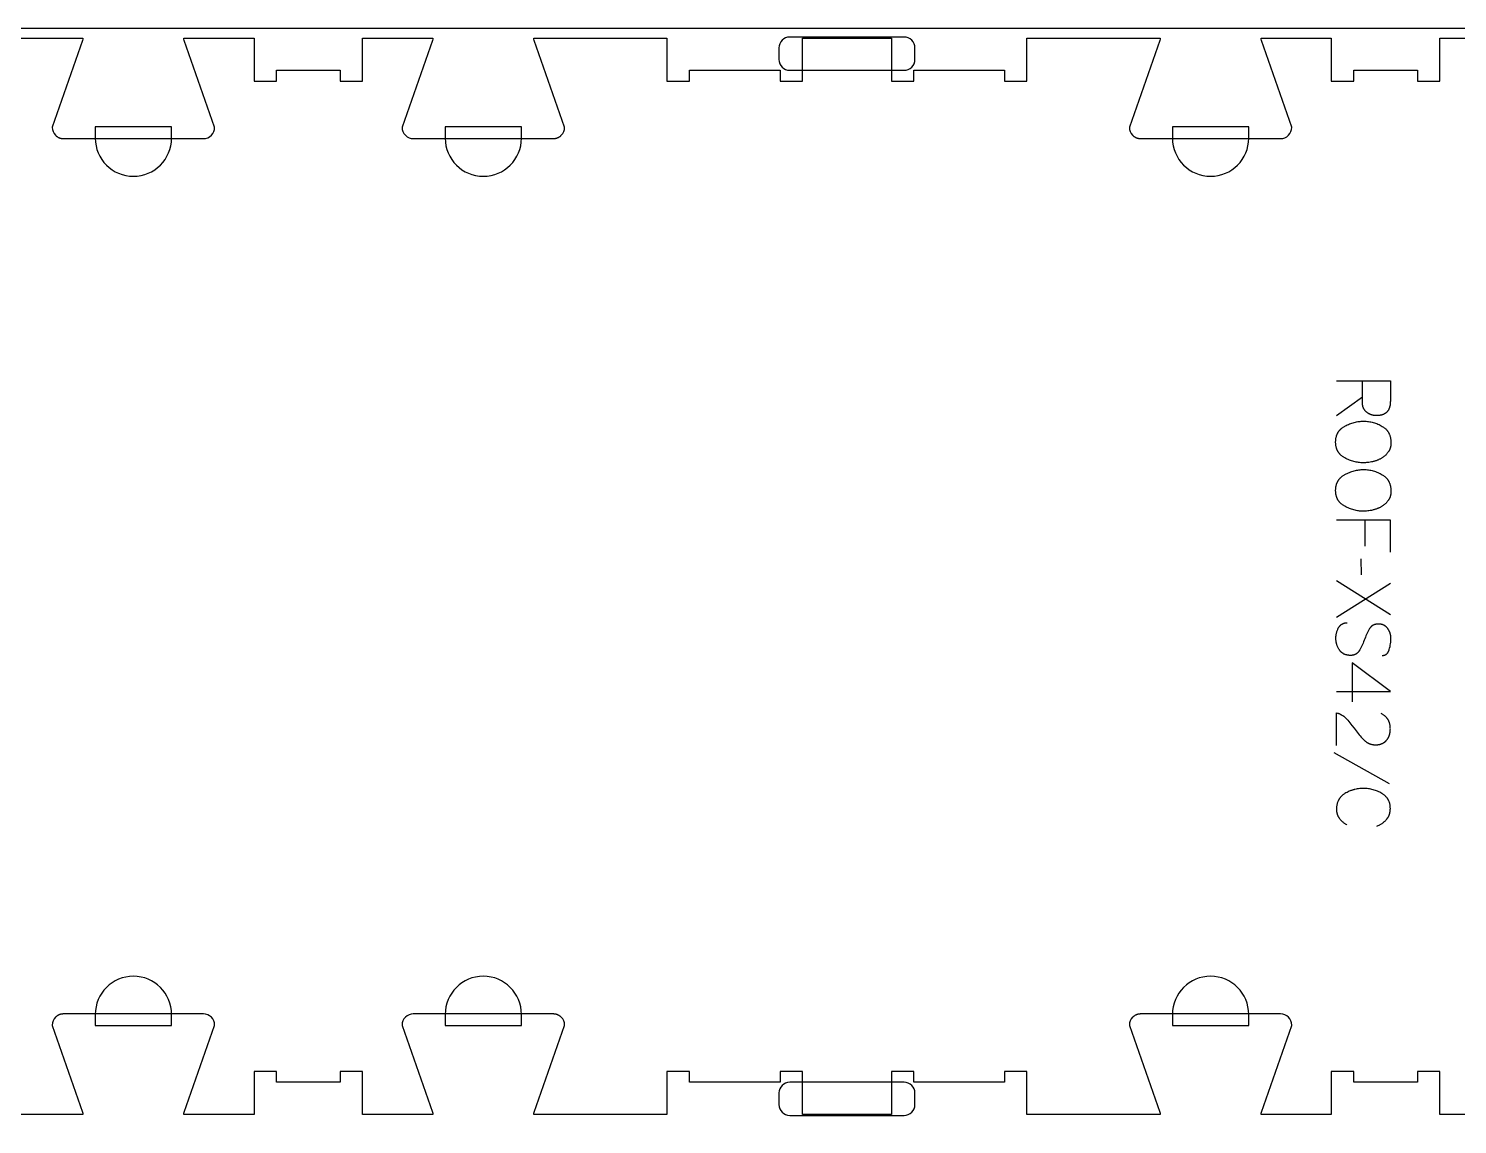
# Model space of a CAD drawing. Extents: x -17068 to -13885, y -84343 to -75479.
# Drawn here: x -16272 to -15477, y -76793 to -76183 of the extents above; entities that cross this region are included whole.
import ezdxf

# ---------------------------------------------------------------- set-up
doc = ezdxf.new("R2010")
doc.units = 0
for name, color, linetype in [('0_SHEET_SPRUCEPLY_2440X122', 1, 'CONTINUOUS'), ('1_ANYTOOL_1MMDEEP_LABELS_S', 2, 'CONTINUOUS'), ('4_ANYTOOL_CUTTHROUGH_OUTSI', 5, 'CONTINUOUS'), ('5_ANYTOOL_HALF_MILL_9MM_IN', 3, 'CONTINUOUS')]:
    doc.layers.add(name, color=color, linetype=linetype)

msp = doc.modelspace()

# ---------------------------------------------------------------- linework, layer by layer
at = {"layer": '0_SHEET_SPRUCEPLY_2440X122'}
msp.add_lwpolyline([(-16696.52, -76182.96), (-16696.52, -77402.96), (-14256.52, -77402.96), (-14256.52, -76182.96)], close=True, dxfattribs=at)
at = {"layer": '1_ANYTOOL_1MMDEEP_LABELS_S'}
for points in [[(-15543.88, -76379.18), (-15513.88, -76379.18), (-15513.88, -76390.53), (-15513.89, -76391.02), (-15513.91, -76391.5), (-15513.93, -76391.73), (-15513.95, -76391.96), (-15513.98, -76392.18), (-15514, -76392.4), (-15514.04, -76392.62), (-15514.07, -76392.83), (-15514.11, -76393.04), (-15514.16, -76393.24), (-15514.21, -76393.44), (-15514.26, -76393.64), (-15514.31, -76393.83), (-15514.37, -76394.02), (-15514.44, -76394.21), (-15514.5, -76394.39), (-15514.57, -76394.56), (-15514.65, -76394.74), (-15514.73, -76394.91), (-15514.81, -76395.07), (-15514.9, -76395.23), (-15514.99, -76395.39), (-15515.08, -76395.54), (-15515.18, -76395.69), (-15515.28, -76395.84), (-15515.38, -76395.98), (-15515.49, -76396.12), (-15515.61, -76396.25), (-15515.72, -76396.38), (-15515.84, -76396.51), (-15515.97, -76396.63), (-15516.1, -76396.75), (-15516.23, -76396.87), (-15516.36, -76396.98), (-15516.5, -76397.09), (-15516.65, -76397.19), (-15516.79, -76397.29), (-15516.95, -76397.38), (-15517.1, -76397.47), (-15517.26, -76397.56), (-15517.42, -76397.65), (-15517.59, -76397.73), (-15517.76, -76397.8), (-15517.93, -76397.87), (-15518.11, -76397.94), (-15518.29, -76398.01), (-15518.48, -76398.07), (-15518.67, -76398.12), (-15518.86, -76398.18), (-15519.06, -76398.22), (-15519.26, -76398.27), (-15519.47, -76398.31), (-15519.67, -76398.35), (-15519.89, -76398.38), (-15520.1, -76398.41), (-15520.32, -76398.43), (-15520.55, -76398.46), (-15520.78, -76398.47), (-15521.24, -76398.5), (-15521.73, -76398.5), (-15521.9, -76398.5), (-15522.08, -76398.5), (-15522.25, -76398.49), (-15522.42, -76398.48), (-15522.6, -76398.46), (-15522.77, -76398.44), (-15522.94, -76398.42), (-15523.11, -76398.39), (-15523.28, -76398.36), (-15523.45, -76398.33), (-15523.61, -76398.29), (-15523.78, -76398.25), (-15523.95, -76398.21), (-15524.11, -76398.16), (-15524.27, -76398.11), (-15524.44, -76398.06), (-15524.6, -76398), (-15524.76, -76397.94), (-15524.92, -76397.88), (-15525.08, -76397.81), (-15525.23, -76397.74), (-15525.39, -76397.66), (-15525.55, -76397.59), (-15525.7, -76397.5), (-15525.86, -76397.42), (-15526.01, -76397.33), (-15526.16, -76397.24), (-15526.31, -76397.14), (-15526.46, -76397.04), (-15526.61, -76396.94), (-15526.76, -76396.84), (-15526.91, -76396.73), (-15527.06, -76396.61), (-15527.2, -76396.5), (-15527.33, -76396.38), (-15527.46, -76396.26), (-15527.59, -76396.14), (-15527.71, -76396.02), (-15527.83, -76395.89), (-15527.95, -76395.76), (-15528.06, -76395.63), (-15528.16, -76395.49), (-15528.26, -76395.36), (-15528.36, -76395.22), (-15528.45, -76395.08), (-15528.54, -76394.94), (-15528.62, -76394.79), (-15528.7, -76394.64), (-15528.77, -76394.49), (-15528.84, -76394.34), (-15528.91, -76394.18), (-15528.97, -76394.03), (-15529.03, -76393.87), (-15529.08, -76393.7), (-15529.13, -76393.54), (-15529.17, -76393.37), (-15529.21, -76393.2), (-15529.24, -76393.03), (-15529.27, -76392.85), (-15529.3, -76392.68), (-15529.32, -76392.5), (-15529.33, -76392.32), (-15529.35, -76392.13), (-15529.42, -76390.21), (-15529.44, -76388.18), (-15529.44, -76379.22)], [(-15529.44, -76388.18), (-15543.93, -76398.63)], [(-15513.88, -76474.45), (-15513.88, -76456.79), (-15543.88, -76456.79)], [(-15527.85, -76471.28), (-15527.85, -76456.79)], [(-15530, -76487.09), (-15530.08, -76478.3)], [(-15513.88, -76509.42), (-15543.88, -76490.52)], [(-15543.88, -76510.66), (-15513.88, -76491.72)], [(-15518.47, -76532.05), (-15518.28, -76532.04), (-15518.19, -76532.04), (-15518.1, -76532.03), (-15518.01, -76532.03), (-15517.92, -76532.02), (-15517.83, -76532.01), (-15517.74, -76532), (-15517.65, -76531.98), (-15517.57, -76531.97), (-15517.48, -76531.95), (-15517.4, -76531.93), (-15517.32, -76531.91), (-15517.24, -76531.89), (-15517.16, -76531.87), (-15517.08, -76531.84), (-15517, -76531.82), (-15516.92, -76531.79), (-15516.85, -76531.76), (-15516.77, -76531.73), (-15516.7, -76531.69), (-15516.62, -76531.66), (-15516.55, -76531.62), (-15516.48, -76531.59), (-15516.41, -76531.55), (-15516.34, -76531.51), (-15516.27, -76531.46), (-15516.21, -76531.42), (-15516.14, -76531.37), (-15516.08, -76531.33), (-15516.01, -76531.28), (-15515.95, -76531.23), (-15515.89, -76531.18), (-15515.83, -76531.12), (-15515.77, -76531.07), (-15515.71, -76531.01), (-15515.65, -76530.95), (-15515.59, -76530.89), (-15515.54, -76530.83), (-15515.48, -76530.77), (-15515.43, -76530.7), (-15515.38, -76530.64), (-15515.33, -76530.57), (-15515.28, -76530.5), (-15515.23, -76530.43), (-15515.18, -76530.35), (-15515.13, -76530.28), (-15515.09, -76530.2), (-15515.04, -76530.13), (-15515, -76530.05), (-15514.95, -76529.97), (-15514.91, -76529.88), (-15514.83, -76529.71), (-15514.75, -76529.54), (-15514.68, -76529.35), (-15514.61, -76529.17), (-15514.54, -76528.97), (-15514.48, -76528.77), (-15514.26, -76527.96), (-15514.07, -76527.16), (-15513.91, -76526.37), (-15513.78, -76525.6), (-15513.72, -76525.22), (-15513.67, -76524.85), (-15513.63, -76524.47), (-15513.6, -76524.1), (-15513.57, -76523.74), (-15513.55, -76523.38), (-15513.54, -76523.02), (-15513.54, -76522.66), (-15513.54, -76522.47), (-15513.55, -76522.27), (-15513.56, -76522.08), (-15513.57, -76521.89), (-15513.58, -76521.7), (-15513.6, -76521.51), (-15513.63, -76521.32), (-15513.65, -76521.14), (-15513.68, -76520.95), (-15513.72, -76520.77), (-15513.75, -76520.59), (-15513.8, -76520.41), (-15513.84, -76520.23), (-15513.89, -76520.05), (-15513.94, -76519.87), (-15513.99, -76519.69), (-15514.05, -76519.52), (-15514.12, -76519.35), (-15514.18, -76519.17), (-15514.25, -76519), (-15514.32, -76518.83), (-15514.4, -76518.66), (-15514.48, -76518.5), (-15514.56, -76518.33), (-15514.65, -76518.17), (-15514.74, -76518), (-15514.84, -76517.84), (-15514.93, -76517.68), (-15515.04, -76517.52), (-15515.14, -76517.36), (-15515.25, -76517.2), (-15515.36, -76517.05), (-15515.48, -76516.89), (-15515.59, -76516.75), (-15515.72, -76516.6), (-15515.84, -76516.46), (-15515.97, -76516.33), (-15516.1, -76516.2), (-15516.23, -76516.08), (-15516.37, -76515.96), (-15516.51, -76515.85), (-15516.65, -76515.74), (-15516.8, -76515.63), (-15516.95, -76515.53), (-15517.1, -76515.44), (-15517.25, -76515.35), (-15517.41, -76515.26), (-15517.57, -76515.18), (-15517.74, -76515.11), (-15517.9, -76515.04), (-15518.08, -76514.97), (-15518.25, -76514.91), (-15518.43, -76514.86), (-15518.6, -76514.8), (-15518.79, -76514.76), (-15518.97, -76514.72), (-15519.16, -76514.68), (-15519.35, -76514.65), (-15519.55, -76514.62), (-15519.75, -76514.6), (-15519.95, -76514.58), (-15520.15, -76514.57), (-15520.36, -76514.56), (-15520.57, -76514.56), (-15520.78, -76514.56), (-15520.99, -76514.57), (-15521.2, -76514.59), (-15521.41, -76514.61), (-15521.61, -76514.63), (-15521.8, -76514.66), (-15522, -76514.7), (-15522.19, -76514.74), (-15522.37, -76514.79), (-15522.55, -76514.84), (-15522.73, -76514.9), (-15522.91, -76514.96), (-15522.99, -76514.99), (-15523.08, -76515.03), (-15523.16, -76515.06), (-15523.24, -76515.1), (-15523.33, -76515.14), (-15523.41, -76515.18), (-15523.49, -76515.23), (-15523.57, -76515.27), (-15523.65, -76515.31), (-15523.72, -76515.36), (-15523.8, -76515.41), (-15523.88, -76515.46), (-15523.95, -76515.51), (-15524.03, -76515.56), (-15524.1, -76515.61), (-15524.17, -76515.67), (-15524.24, -76515.72), (-15524.31, -76515.78), (-15524.38, -76515.84), (-15524.45, -76515.9), (-15524.52, -76515.96), (-15524.58, -76516.02), (-15524.65, -76516.09), (-15524.71, -76516.15), (-15524.84, -76516.29), (-15524.96, -76516.43), (-15525.08, -76516.58), (-15525.2, -76516.73), (-15525.31, -76516.88), (-15525.42, -76517.05), (-15525.52, -76517.22), (-15525.63, -76517.39), (-15526.02, -76518.11), (-15526.4, -76518.84), (-15526.76, -76519.58), (-15527.12, -76520.35), (-15527.47, -76521.13), (-15527.8, -76521.92), (-15528.12, -76522.73), (-15528.43, -76523.56), (-15528.75, -76524.39), (-15529.07, -76525.19), (-15529.42, -76525.98), (-15529.78, -76526.74), (-15530.15, -76527.49), (-15530.54, -76528.21), (-15530.95, -76528.92), (-15531.37, -76529.6), (-15531.48, -76529.77), (-15531.59, -76529.93), (-15531.71, -76530.08), (-15531.77, -76530.16), (-15531.83, -76530.23), (-15531.89, -76530.3), (-15531.95, -76530.37), (-15532.02, -76530.44), (-15532.08, -76530.51), (-15532.15, -76530.58), (-15532.21, -76530.64), (-15532.28, -76530.71), (-15532.35, -76530.77), (-15532.42, -76530.83), (-15532.49, -76530.89), (-15532.56, -76530.94), (-15532.64, -76531), (-15532.71, -76531.05), (-15532.78, -76531.11), (-15532.86, -76531.16), (-15532.94, -76531.21), (-15533.01, -76531.26), (-15533.09, -76531.3), (-15533.17, -76531.35), (-15533.25, -76531.39), (-15533.34, -76531.44), (-15533.42, -76531.48), (-15533.5, -76531.52), (-15533.59, -76531.55), (-15533.67, -76531.59), (-15533.76, -76531.63), (-15533.85, -76531.66), (-15533.93, -76531.69), (-15534.02, -76531.72), (-15534.11, -76531.75), (-15534.21, -76531.78), (-15534.3, -76531.81), (-15534.49, -76531.86), (-15534.68, -76531.9), (-15534.87, -76531.94), (-15535.07, -76531.97), (-15535.28, -76531.99), (-15535.48, -76532.01), (-15535.69, -76532.02), (-15535.91, -76532.03), (-15536.13, -76532.03), (-15536.35, -76532.03), (-15536.58, -76532.02), (-15536.81, -76532), (-15537.04, -76531.98), (-15537.27, -76531.96), (-15537.49, -76531.93), (-15537.71, -76531.89), (-15537.93, -76531.85), (-15538.14, -76531.8), (-15538.35, -76531.75), (-15538.56, -76531.69), (-15538.76, -76531.63), (-15538.96, -76531.57), (-15539.15, -76531.49), (-15539.34, -76531.42), (-15539.53, -76531.34), (-15539.71, -76531.25), (-15539.89, -76531.16), (-15540.06, -76531.06), (-15540.23, -76530.96), (-15540.4, -76530.85), (-15540.57, -76530.74), (-15540.73, -76530.62), (-15540.88, -76530.5), (-15541.04, -76530.38), (-15541.19, -76530.24), (-15541.33, -76530.11), (-15541.47, -76529.97), (-15541.61, -76529.82), (-15541.75, -76529.67), (-15541.88, -76529.51), (-15542, -76529.35), (-15542.13, -76529.18), (-15542.25, -76529.01), (-15542.36, -76528.83), (-15542.58, -76528.47), (-15542.79, -76528.11), (-15542.98, -76527.74), (-15543.16, -76527.37), (-15543.33, -76526.99), (-15543.48, -76526.62), (-15543.55, -76526.43), (-15543.61, -76526.23), (-15543.68, -76526.04), (-15543.74, -76525.85), (-15543.79, -76525.65), (-15543.85, -76525.46), (-15543.9, -76525.26), (-15543.94, -76525.07), (-15543.99, -76524.87), (-15544.02, -76524.67), (-15544.06, -76524.47), (-15544.09, -76524.27), (-15544.12, -76524.07), (-15544.15, -76523.87), (-15544.19, -76523.46), (-15544.21, -76523.05), (-15544.23, -76522.64), (-15544.22, -76522.23), (-15544.21, -76521.82), (-15544.18, -76521.41), (-15544.14, -76521.02), (-15544.09, -76520.62), (-15544.03, -76520.23), (-15543.95, -76519.84), (-15543.86, -76519.46), (-15543.76, -76519.09), (-15543.64, -76518.71), (-15543.51, -76518.35), (-15543.37, -76517.98), (-15543.22, -76517.62), (-15543.05, -76517.27), (-15542.87, -76516.92), (-15542.68, -76516.58), (-15542.58, -76516.41), (-15542.48, -76516.24), (-15542.37, -76516.09), (-15542.26, -76515.93), (-15542.15, -76515.79), (-15542.03, -76515.64), (-15541.92, -76515.51), (-15541.8, -76515.38), (-15541.67, -76515.25), (-15541.54, -76515.13), (-15541.41, -76515.01), (-15541.28, -76514.9), (-15541.21, -76514.85), (-15541.15, -76514.8), (-15541.08, -76514.75), (-15541.01, -76514.7), (-15540.94, -76514.65), (-15540.87, -76514.61), (-15540.79, -76514.56), (-15540.72, -76514.52), (-15540.65, -76514.48), (-15540.57, -76514.44), (-15540.5, -76514.4), (-15540.42, -76514.36), (-15540.35, -76514.32), (-15540.27, -76514.29), (-15540.19, -76514.25), (-15540.11, -76514.22), (-15540.04, -76514.19), (-15539.96, -76514.16), (-15539.87, -76514.13), (-15539.79, -76514.1), (-15539.63, -76514.05), (-15539.46, -76514), (-15539.29, -76513.96), (-15539.12, -76513.93), (-15538.94, -76513.9), (-15538.76, -76513.88), (-15538.58, -76513.86), (-15538.39, -76513.84), (-15538.2, -76513.84), (-15538.01, -76513.83)], [(-15543.88, -76552.06), (-15513.84, -76552.1), (-15535.23, -76536.08)], [(-15535.23, -76536.08), (-15535.23, -76557.85)], [(-15543.84, -76582.28), (-15543.8, -76563.98), (-15543.34, -76564.12), (-15543.12, -76564.2), (-15542.89, -76564.28), (-15542.67, -76564.37), (-15542.46, -76564.46), (-15542.24, -76564.55), (-15542.03, -76564.65), (-15541.82, -76564.75), (-15541.61, -76564.85), (-15541.41, -76564.96), (-15541.2, -76565.07), (-15541, -76565.18), (-15540.81, -76565.3), (-15540.61, -76565.42), (-15540.42, -76565.55), (-15540.23, -76565.67), (-15540.04, -76565.81), (-15539.85, -76565.94), (-15539.67, -76566.08), (-15539.49, -76566.22), (-15539.31, -76566.37), (-15539.13, -76566.52), (-15538.96, -76566.67), (-15538.78, -76566.83), (-15538.61, -76566.99), (-15538.45, -76567.15), (-15538.28, -76567.32), (-15538.12, -76567.49), (-15537.96, -76567.67), (-15537.65, -76568.03), (-15536.43, -76569.5), (-15535.24, -76570.99), (-15534.08, -76572.5), (-15532.95, -76574.03), (-15532.39, -76574.78), (-15531.82, -76575.51), (-15531.25, -76576.22), (-15530.66, -76576.91), (-15530.07, -76577.58), (-15529.47, -76578.22), (-15528.86, -76578.85), (-15528.24, -76579.45), (-15528.08, -76579.59), (-15527.92, -76579.73), (-15527.76, -76579.87), (-15527.6, -76580), (-15527.43, -76580.13), (-15527.27, -76580.25), (-15527.1, -76580.37), (-15526.92, -76580.48), (-15526.75, -76580.59), (-15526.57, -76580.69), (-15526.39, -76580.79), (-15526.21, -76580.88), (-15526.03, -76580.97), (-15525.84, -76581.06), (-15525.65, -76581.14), (-15525.46, -76581.22), (-15525.27, -76581.29), (-15525.08, -76581.35), (-15524.88, -76581.42), (-15524.68, -76581.47), (-15524.48, -76581.53), (-15524.27, -76581.57), (-15524.07, -76581.62), (-15523.86, -76581.66), (-15523.65, -76581.69), (-15523.44, -76581.72), (-15523.22, -76581.75), (-15523, -76581.77), (-15522.78, -76581.78), (-15522.56, -76581.8), (-15522.34, -76581.8), (-15522.11, -76581.8), (-15521.86, -76581.8), (-15521.61, -76581.79), (-15521.37, -76581.78), (-15521.13, -76581.76), (-15520.9, -76581.74), (-15520.67, -76581.72), (-15520.44, -76581.68), (-15520.22, -76581.65), (-15520, -76581.6), (-15519.78, -76581.56), (-15519.57, -76581.51), (-15519.36, -76581.45), (-15519.16, -76581.39), (-15518.96, -76581.32), (-15518.76, -76581.25), (-15518.56, -76581.17), (-15518.37, -76581.09), (-15518.19, -76581), (-15518.01, -76580.91), (-15517.83, -76580.82), (-15517.65, -76580.72), (-15517.48, -76580.61), (-15517.32, -76580.5), (-15517.15, -76580.38), (-15516.99, -76580.26), (-15516.84, -76580.14), (-15516.69, -76580), (-15516.54, -76579.87), (-15516.39, -76579.73), (-15516.25, -76579.58), (-15516.12, -76579.43), (-15515.98, -76579.28), (-15515.85, -76579.12), (-15515.73, -76578.95), (-15515.61, -76578.79), (-15515.49, -76578.62), (-15515.38, -76578.45), (-15515.27, -76578.28), (-15515.16, -76578.11), (-15515.06, -76577.93), (-15514.97, -76577.75), (-15514.87, -76577.57), (-15514.79, -76577.38), (-15514.7, -76577.19), (-15514.62, -76577), (-15514.55, -76576.81), (-15514.48, -76576.61), (-15514.41, -76576.42), (-15514.34, -76576.21), (-15514.28, -76576.01), (-15514.23, -76575.8), (-15514.18, -76575.6), (-15514.13, -76575.38), (-15514.09, -76575.17), (-15514.05, -76574.95), (-15514.01, -76574.74), (-15513.98, -76574.51), (-15513.96, -76574.29), (-15513.93, -76574.06), (-15513.92, -76573.83), (-15513.9, -76573.6), (-15513.89, -76573.37), (-15513.88, -76572.89), (-15513.89, -76572.52), (-15513.9, -76572.16), (-15513.93, -76571.81), (-15513.96, -76571.46), (-15514.01, -76571.12), (-15514.06, -76570.79), (-15514.13, -76570.46), (-15514.2, -76570.14), (-15514.29, -76569.83), (-15514.33, -76569.67), (-15514.38, -76569.52), (-15514.43, -76569.37), (-15514.48, -76569.22), (-15514.54, -76569.07), (-15514.6, -76568.92), (-15514.66, -76568.78), (-15514.72, -76568.64), (-15514.79, -76568.49), (-15514.86, -76568.35), (-15514.93, -76568.22), (-15515, -76568.08), (-15515.08, -76567.94), (-15515.16, -76567.81), (-15515.24, -76567.68), (-15515.32, -76567.55), (-15515.41, -76567.42), (-15515.5, -76567.29), (-15515.59, -76567.17), (-15515.68, -76567.05), (-15515.78, -76566.92), (-15515.87, -76566.8), (-15515.98, -76566.68), (-15516.08, -76566.57), (-15516.18, -76566.45), (-15516.29, -76566.34), (-15516.4, -76566.23), (-15516.52, -76566.12), (-15516.63, -76566.01), (-15516.75, -76565.9), (-15516.87, -76565.79), (-15517, -76565.69), (-15517.25, -76565.49), (-15517.51, -76565.29), (-15517.79, -76565.1), (-15518.07, -76564.92), (-15518.36, -76564.74), (-15518.67, -76564.57), (-15518.98, -76564.4)], [(-15514.35, -76603.49), (-15545.13, -76586.3)], [(-15521.38, -76627.1), (-15520.98, -76626.94), (-15520.59, -76626.77), (-15520.2, -76626.59), (-15519.82, -76626.4), (-15519.46, -76626.2), (-15519.1, -76625.99), (-15518.75, -76625.77), (-15518.41, -76625.55), (-15518.08, -76625.31), (-15517.75, -76625.06), (-15517.44, -76624.8), (-15517.14, -76624.53), (-15516.84, -76624.25), (-15516.55, -76623.96), (-15516.27, -76623.66), (-15516, -76623.35), (-15515.87, -76623.2), (-15515.75, -76623.04), (-15515.62, -76622.87), (-15515.51, -76622.71), (-15515.39, -76622.54), (-15515.28, -76622.38), (-15515.18, -76622.21), (-15515.08, -76622.03), (-15514.98, -76621.86), (-15514.89, -76621.68), (-15514.8, -76621.5), (-15514.71, -76621.32), (-15514.63, -76621.14), (-15514.55, -76620.95), (-15514.48, -76620.76), (-15514.41, -76620.57), (-15514.35, -76620.38), (-15514.29, -76620.19), (-15514.23, -76619.99), (-15514.18, -76619.79), (-15514.13, -76619.59), (-15514.09, -76619.39), (-15514.05, -76619.19), (-15514.01, -76618.98), (-15513.98, -76618.77), (-15513.96, -76618.56), (-15513.93, -76618.35), (-15513.92, -76618.13), (-15513.9, -76617.91), (-15513.89, -76617.69), (-15513.88, -76617.47), (-15513.88, -76617.25), (-15513.89, -76616.9), (-15513.9, -76616.57), (-15513.92, -76616.23), (-15513.96, -76615.91), (-15514, -76615.59), (-15514.05, -76615.27), (-15514.11, -76614.96), (-15514.18, -76614.65), (-15514.25, -76614.35), (-15514.34, -76614.06), (-15514.44, -76613.77), (-15514.54, -76613.48), (-15514.66, -76613.2), (-15514.72, -76613.07), (-15514.78, -76612.93), (-15514.85, -76612.8), (-15514.91, -76612.66), (-15514.98, -76612.53), (-15515.06, -76612.4), (-15515.13, -76612.27), (-15515.21, -76612.14), (-15515.29, -76612.01), (-15515.37, -76611.89), (-15515.45, -76611.76), (-15515.54, -76611.64), (-15515.62, -76611.52), (-15515.72, -76611.4), (-15515.9, -76611.16), (-15516.1, -76610.93), (-15516.31, -76610.71), (-15516.52, -76610.49), (-15516.75, -76610.27), (-15516.98, -76610.06), (-15517.22, -76609.86), (-15517.48, -76609.66), (-15517.74, -76609.46), (-15518.01, -76609.27), (-15518.29, -76609.09), (-15518.58, -76608.91), (-15519.17, -76608.57), (-15519.76, -76608.25), (-15520.37, -76607.96), (-15520.98, -76607.68), (-15521.6, -76607.43), (-15522.22, -76607.2), (-15522.86, -76606.99), (-15523.5, -76606.81), (-15524.15, -76606.64), (-15524.8, -76606.5), (-15525.46, -76606.38), (-15526.13, -76606.28), (-15526.81, -76606.2), (-15527.49, -76606.15), (-15528.18, -76606.12), (-15528.88, -76606.1), (-15529.58, -76606.12), (-15530.27, -76606.15), (-15530.96, -76606.2), (-15531.63, -76606.28), (-15532.3, -76606.38), (-15532.96, -76606.51), (-15533.62, -76606.65), (-15533.94, -76606.73), (-15534.27, -76606.82), (-15534.59, -76606.91), (-15534.91, -76607.01), (-15535.22, -76607.11), (-15535.54, -76607.22), (-15535.85, -76607.33), (-15536.17, -76607.45), (-15536.79, -76607.71), (-15537.4, -76607.99), (-15538, -76608.29), (-15538.6, -76608.61), (-15539.19, -76608.95), (-15539.48, -76609.14), (-15539.76, -76609.32), (-15540.03, -76609.51), (-15540.29, -76609.71), (-15540.54, -76609.92), (-15540.78, -76610.13), (-15541.02, -76610.34), (-15541.24, -76610.56), (-15541.46, -76610.79), (-15541.66, -76611.02), (-15541.86, -76611.26), (-15541.96, -76611.38), (-15542.05, -76611.5), (-15542.14, -76611.63), (-15542.23, -76611.75), (-15542.31, -76611.88), (-15542.4, -76612.01), (-15542.48, -76612.14), (-15542.56, -76612.27), (-15542.63, -76612.4), (-15542.71, -76612.54), (-15542.78, -76612.67), (-15542.85, -76612.81), (-15542.98, -76613.09), (-15543.11, -76613.37), (-15543.22, -76613.66), (-15543.33, -76613.96), (-15543.42, -76614.26), (-15543.51, -76614.57), (-15543.59, -76614.88), (-15543.66, -76615.2), (-15543.72, -76615.52), (-15543.77, -76615.85), (-15543.81, -76616.19), (-15543.84, -76616.53), (-15543.86, -76616.88), (-15543.88, -76617.23), (-15543.88, -76617.59), (-15543.88, -76617.97), (-15543.86, -76618.35), (-15543.84, -76618.53), (-15543.83, -76618.71), (-15543.8, -76618.89), (-15543.78, -76619.07), (-15543.75, -76619.25), (-15543.72, -76619.43), (-15543.69, -76619.6), (-15543.65, -76619.77), (-15543.61, -76619.94), (-15543.57, -76620.11), (-15543.52, -76620.28), (-15543.48, -76620.44), (-15543.42, -76620.6), (-15543.37, -76620.76), (-15543.31, -76620.92), (-15543.25, -76621.08), (-15543.18, -76621.23), (-15543.11, -76621.39), (-15543.04, -76621.54), (-15542.97, -76621.69), (-15542.89, -76621.84), (-15542.81, -76621.98), (-15542.72, -76622.13), (-15542.64, -76622.27), (-15542.54, -76622.41), (-15542.45, -76622.55), (-15542.35, -76622.68), (-15542.25, -76622.82), (-15542.05, -76623.08), (-15541.83, -76623.34), (-15541.61, -76623.6), (-15541.38, -76623.85), (-15541.14, -76624.09), (-15540.9, -76624.33), (-15540.65, -76624.56), (-15540.39, -76624.79), (-15540.12, -76625.01), (-15539.85, -76625.23), (-15539.57, -76625.44), (-15539.28, -76625.65), (-15538.98, -76625.85), (-15538.68, -76626.04), (-15538.37, -76626.23), (-15538.05, -76626.42)]]:
    msp.add_lwpolyline(points, dxfattribs=at)
for points in [[(-15513.54, -76413.63), (-15513.55, -76414), (-15513.56, -76414.37), (-15513.59, -76414.73), (-15513.63, -76415.08), (-15513.66, -76415.25), (-15513.68, -76415.42), (-15513.71, -76415.59), (-15513.75, -76415.76), (-15513.78, -76415.92), (-15513.82, -76416.09), (-15513.86, -76416.25), (-15513.91, -76416.41), (-15513.96, -76416.57), (-15514.01, -76416.72), (-15514.06, -76416.88), (-15514.12, -76417.03), (-15514.18, -76417.18), (-15514.24, -76417.33), (-15514.3, -76417.48), (-15514.37, -76417.63), (-15514.44, -76417.77), (-15514.52, -76417.91), (-15514.59, -76418.05), (-15514.67, -76418.19), (-15514.75, -76418.33), (-15514.84, -76418.47), (-15514.93, -76418.6), (-15515.02, -76418.73), (-15515.21, -76418.99), (-15515.4, -76419.25), (-15515.6, -76419.49), (-15515.81, -76419.74), (-15516.02, -76419.97), (-15516.24, -76420.2), (-15516.46, -76420.43), (-15516.69, -76420.65), (-15516.93, -76420.86), (-15517.18, -76421.06), (-15517.43, -76421.27), (-15517.68, -76421.46), (-15517.94, -76421.65), (-15518.21, -76421.83), (-15518.49, -76422.01), (-15518.77, -76422.18), (-15519.05, -76422.35), (-15519.34, -76422.51), (-15519.64, -76422.66), (-15519.93, -76422.81), (-15520.23, -76422.96), (-15520.54, -76423.09), (-15520.85, -76423.22), (-15521.16, -76423.35), (-15521.47, -76423.47), (-15521.79, -76423.59), (-15522.11, -76423.69), (-15522.44, -76423.8), (-15522.77, -76423.9), (-15523.1, -76423.99), (-15523.44, -76424.07), (-15523.78, -76424.15), (-15524.46, -76424.3), (-15525.14, -76424.43), (-15525.81, -76424.53), (-15526.47, -76424.62), (-15527.13, -76424.69), (-15527.78, -76424.74), (-15528.42, -76424.77), (-15529.05, -76424.78), (-15529.69, -76424.76), (-15530.33, -76424.73), (-15530.97, -76424.68), (-15531.6, -76424.6), (-15532.24, -76424.51), (-15532.88, -76424.39), (-15533.52, -76424.25), (-15534.15, -76424.08), (-15534.79, -76423.9), (-15535.43, -76423.7), (-15536.07, -76423.47), (-15536.7, -76423.22), (-15537.34, -76422.95), (-15537.98, -76422.66), (-15538.62, -76422.35), (-15539.25, -76422.01), (-15539.57, -76421.84), (-15539.87, -76421.65), (-15540.17, -76421.47), (-15540.45, -76421.27), (-15540.72, -76421.07), (-15540.99, -76420.86), (-15541.24, -76420.65), (-15541.49, -76420.43), (-15541.6, -76420.32), (-15541.72, -76420.2), (-15541.83, -76420.09), (-15541.94, -76419.97), (-15542.05, -76419.85), (-15542.16, -76419.73), (-15542.26, -76419.61), (-15542.36, -76419.49), (-15542.46, -76419.36), (-15542.56, -76419.24), (-15542.65, -76419.11), (-15542.74, -76418.98), (-15542.83, -76418.85), (-15542.91, -76418.72), (-15543, -76418.58), (-15543.08, -76418.45), (-15543.16, -76418.31), (-15543.23, -76418.17), (-15543.31, -76418.03), (-15543.38, -76417.89), (-15543.45, -76417.75), (-15543.51, -76417.6), (-15543.58, -76417.46), (-15543.64, -76417.31), (-15543.7, -76417.16), (-15543.75, -76417.01), (-15543.8, -76416.86), (-15543.86, -76416.7), (-15543.95, -76416.39), (-15544.04, -76416.07), (-15544.11, -76415.74), (-15544.17, -76415.41), (-15544.23, -76415.07), (-15544.27, -76414.73), (-15544.31, -76414.38), (-15544.33, -76414.02), (-15544.35, -76413.66), (-15544.35, -76413.29), (-15544.35, -76412.91), (-15544.33, -76412.53), (-15544.31, -76412.16), (-15544.27, -76411.8), (-15544.23, -76411.44), (-15544.17, -76411.1), (-15544.11, -76410.75), (-15544.03, -76410.42), (-15543.94, -76410.09), (-15543.85, -76409.77), (-15543.8, -76409.61), (-15543.74, -76409.45), (-15543.68, -76409.29), (-15543.62, -76409.14), (-15543.56, -76408.99), (-15543.5, -76408.84), (-15543.43, -76408.69), (-15543.36, -76408.54), (-15543.29, -76408.4), (-15543.21, -76408.25), (-15543.14, -76408.11), (-15543.06, -76407.97), (-15542.98, -76407.83), (-15542.89, -76407.69), (-15542.8, -76407.56), (-15542.71, -76407.43), (-15542.62, -76407.29), (-15542.53, -76407.16), (-15542.43, -76407.03), (-15542.33, -76406.91), (-15542.23, -76406.78), (-15542.12, -76406.66), (-15542.01, -76406.54), (-15541.9, -76406.41), (-15541.79, -76406.3), (-15541.67, -76406.18), (-15541.56, -76406.06), (-15541.44, -76405.95), (-15541.31, -76405.84), (-15541.19, -76405.73), (-15540.93, -76405.51), (-15540.66, -76405.3), (-15540.38, -76405.1), (-15540.09, -76404.9), (-15539.8, -76404.71), (-15539.49, -76404.53), (-15539.17, -76404.35), (-15538.52, -76404.02), (-15537.87, -76403.71), (-15537.22, -76403.41), (-15536.57, -76403.14), (-15535.92, -76402.9), (-15535.27, -76402.67), (-15534.62, -76402.46), (-15533.97, -76402.28), (-15533.32, -76402.12), (-15532.67, -76401.98), (-15532.02, -76401.86), (-15531.37, -76401.76), (-15530.71, -76401.69), (-15530.06, -76401.63), (-15529.41, -76401.6), (-15528.75, -76401.59), (-15528.06, -76401.6), (-15527.37, -76401.64), (-15526.69, -76401.69), (-15526.01, -76401.77), (-15525.34, -76401.87), (-15524.68, -76402), (-15524.02, -76402.14), (-15523.37, -76402.31), (-15522.72, -76402.51), (-15522.08, -76402.72), (-15521.45, -76402.96), (-15520.82, -76403.22), (-15520.2, -76403.5), (-15519.58, -76403.8), (-15518.97, -76404.13), (-15518.36, -76404.48), (-15518.06, -76404.67), (-15517.78, -76404.86), (-15517.5, -76405.05), (-15517.23, -76405.26), (-15516.97, -76405.47), (-15516.72, -76405.69), (-15516.48, -76405.91), (-15516.25, -76406.14), (-15516.14, -76406.26), (-15516.03, -76406.38), (-15515.92, -76406.5), (-15515.82, -76406.62), (-15515.72, -76406.74), (-15515.62, -76406.87), (-15515.52, -76407), (-15515.42, -76407.13), (-15515.33, -76407.26), (-15515.24, -76407.39), (-15515.15, -76407.52), (-15515.07, -76407.66), (-15514.98, -76407.8), (-15514.9, -76407.93), (-15514.82, -76408.07), (-15514.74, -76408.22), (-15514.67, -76408.36), (-15514.6, -76408.51), (-15514.46, -76408.8), (-15514.34, -76409.1), (-15514.22, -76409.41), (-15514.11, -76409.73), (-15514.01, -76410.05), (-15513.92, -76410.38), (-15513.84, -76410.71), (-15513.77, -76411.06), (-15513.71, -76411.4), (-15513.66, -76411.76), (-15513.61, -76412.12), (-15513.58, -76412.49), (-15513.56, -76412.86), (-15513.54, -76413.25)], [(-15513.54, -76440.59), (-15513.55, -76440.96), (-15513.56, -76441.33), (-15513.59, -76441.68), (-15513.63, -76442.03), (-15513.66, -76442.21), (-15513.68, -76442.38), (-15513.71, -76442.55), (-15513.75, -76442.71), (-15513.78, -76442.88), (-15513.82, -76443.04), (-15513.86, -76443.2), (-15513.91, -76443.37), (-15513.96, -76443.52), (-15514.01, -76443.68), (-15514.06, -76443.84), (-15514.12, -76443.99), (-15514.18, -76444.14), (-15514.24, -76444.29), (-15514.3, -76444.44), (-15514.37, -76444.58), (-15514.44, -76444.73), (-15514.52, -76444.87), (-15514.59, -76445.01), (-15514.67, -76445.15), (-15514.75, -76445.29), (-15514.84, -76445.42), (-15514.93, -76445.56), (-15515.02, -76445.69), (-15515.21, -76445.95), (-15515.4, -76446.2), (-15515.6, -76446.45), (-15515.81, -76446.69), (-15516.02, -76446.93), (-15516.24, -76447.16), (-15516.46, -76447.38), (-15516.69, -76447.6), (-15516.93, -76447.82), (-15517.18, -76448.02), (-15517.43, -76448.22), (-15517.68, -76448.42), (-15517.94, -76448.61), (-15518.21, -76448.79), (-15518.49, -76448.97), (-15518.77, -76449.14), (-15519.05, -76449.31), (-15519.34, -76449.47), (-15519.64, -76449.62), (-15519.93, -76449.77), (-15520.23, -76449.91), (-15520.54, -76450.05), (-15520.85, -76450.18), (-15521.16, -76450.31), (-15521.47, -76450.43), (-15521.79, -76450.54), (-15522.11, -76450.65), (-15522.44, -76450.76), (-15522.77, -76450.85), (-15523.1, -76450.94), (-15523.44, -76451.03), (-15523.78, -76451.11), (-15524.46, -76451.26), (-15525.14, -76451.38), (-15525.81, -76451.49), (-15526.47, -76451.58), (-15527.13, -76451.65), (-15527.78, -76451.69), (-15528.42, -76451.72), (-15529.05, -76451.73), (-15529.69, -76451.72), (-15530.33, -76451.69), (-15530.97, -76451.64), (-15531.6, -76451.56), (-15532.24, -76451.46), (-15532.88, -76451.34), (-15533.52, -76451.2), (-15534.15, -76451.04), (-15534.79, -76450.86), (-15535.43, -76450.65), (-15536.07, -76450.43), (-15536.7, -76450.18), (-15537.34, -76449.91), (-15537.98, -76449.62), (-15538.62, -76449.3), (-15539.25, -76448.97), (-15539.57, -76448.79), (-15539.87, -76448.61), (-15540.17, -76448.42), (-15540.45, -76448.23), (-15540.72, -76448.03), (-15540.99, -76447.82), (-15541.24, -76447.61), (-15541.49, -76447.39), (-15541.6, -76447.27), (-15541.72, -76447.16), (-15541.83, -76447.05), (-15541.94, -76446.93), (-15542.05, -76446.81), (-15542.16, -76446.69), (-15542.26, -76446.57), (-15542.36, -76446.45), (-15542.46, -76446.32), (-15542.56, -76446.2), (-15542.65, -76446.07), (-15542.74, -76445.94), (-15542.83, -76445.81), (-15542.91, -76445.68), (-15543, -76445.54), (-15543.08, -76445.41), (-15543.16, -76445.27), (-15543.23, -76445.13), (-15543.31, -76444.99), (-15543.38, -76444.85), (-15543.45, -76444.71), (-15543.51, -76444.56), (-15543.58, -76444.41), (-15543.64, -76444.27), (-15543.7, -76444.12), (-15543.75, -76443.97), (-15543.8, -76443.81), (-15543.86, -76443.66), (-15543.95, -76443.35), (-15544.04, -76443.03), (-15544.11, -76442.7), (-15544.17, -76442.37), (-15544.23, -76442.03), (-15544.27, -76441.69), (-15544.31, -76441.34), (-15544.33, -76440.98), (-15544.35, -76440.62), (-15544.35, -76440.25), (-15544.35, -76439.86), (-15544.33, -76439.49), (-15544.31, -76439.12), (-15544.27, -76438.76), (-15544.23, -76438.4), (-15544.17, -76438.05), (-15544.11, -76437.71), (-15544.03, -76437.37), (-15543.94, -76437.05), (-15543.85, -76436.72), (-15543.8, -76436.56), (-15543.74, -76436.41), (-15543.68, -76436.25), (-15543.62, -76436.1), (-15543.56, -76435.95), (-15543.5, -76435.8), (-15543.43, -76435.65), (-15543.36, -76435.5), (-15543.29, -76435.35), (-15543.21, -76435.21), (-15543.14, -76435.07), (-15543.06, -76434.93), (-15542.98, -76434.79), (-15542.89, -76434.65), (-15542.8, -76434.52), (-15542.71, -76434.38), (-15542.62, -76434.25), (-15542.53, -76434.12), (-15542.43, -76433.99), (-15542.33, -76433.86), (-15542.23, -76433.74), (-15542.12, -76433.61), (-15542.01, -76433.49), (-15541.9, -76433.37), (-15541.79, -76433.25), (-15541.67, -76433.14), (-15541.56, -76433.02), (-15541.44, -76432.91), (-15541.31, -76432.79), (-15541.19, -76432.68), (-15540.93, -76432.47), (-15540.66, -76432.26), (-15540.38, -76432.06), (-15540.09, -76431.86), (-15539.8, -76431.67), (-15539.49, -76431.49), (-15539.17, -76431.31), (-15538.52, -76430.98), (-15537.87, -76430.66), (-15537.22, -76430.37), (-15536.57, -76430.1), (-15535.92, -76429.85), (-15535.27, -76429.63), (-15534.62, -76429.42), (-15533.97, -76429.24), (-15533.32, -76429.08), (-15532.67, -76428.94), (-15532.02, -76428.82), (-15531.37, -76428.72), (-15530.71, -76428.64), (-15530.06, -76428.59), (-15529.41, -76428.56), (-15528.75, -76428.55), (-15528.06, -76428.56), (-15527.37, -76428.59), (-15526.69, -76428.65), (-15526.01, -76428.73), (-15525.34, -76428.83), (-15524.68, -76428.95), (-15524.02, -76429.1), (-15523.37, -76429.27), (-15522.72, -76429.46), (-15522.08, -76429.68), (-15521.45, -76429.91), (-15520.82, -76430.17), (-15520.2, -76430.46), (-15519.58, -76430.76), (-15518.97, -76431.09), (-15518.36, -76431.44), (-15518.06, -76431.62), (-15517.78, -76431.81), (-15517.5, -76432.01), (-15517.23, -76432.22), (-15516.97, -76432.43), (-15516.72, -76432.64), (-15516.48, -76432.87), (-15516.25, -76433.1), (-15516.14, -76433.21), (-15516.03, -76433.33), (-15515.92, -76433.45), (-15515.82, -76433.58), (-15515.72, -76433.7), (-15515.62, -76433.83), (-15515.52, -76433.95), (-15515.42, -76434.08), (-15515.33, -76434.21), (-15515.24, -76434.35), (-15515.15, -76434.48), (-15515.07, -76434.62), (-15514.98, -76434.75), (-15514.9, -76434.89), (-15514.82, -76435.03), (-15514.74, -76435.17), (-15514.67, -76435.32), (-15514.6, -76435.46), (-15514.46, -76435.76), (-15514.34, -76436.06), (-15514.22, -76436.37), (-15514.11, -76436.69), (-15514.01, -76437.01), (-15513.92, -76437.34), (-15513.84, -76437.67), (-15513.77, -76438.01), (-15513.71, -76438.36), (-15513.66, -76438.72), (-15513.61, -76439.08), (-15513.58, -76439.45), (-15513.56, -76439.82), (-15513.54, -76440.2)]]:
    msp.add_lwpolyline(points, close=True, dxfattribs=at)
at = {"layer": '4_ANYTOOL_CUTTHROUGH_OUTSI', "color": 5}
for points in [[(-16316.29, -76188.21), (-16242.1, -76188.21), (-16242.1, -76188.21, -0.061485), (-16242.33, -76189.6), (-16259.23, -76237.88), (-16259.24, -76237.92), (-16259.24, -76237.96), (-16259.24, -76237.96, 0.198912), (-16257.41, -76242.38), (-16257.3, -76242.49), (-16257.19, -76242.59), (-16257.08, -76242.69), (-16256.96, -76242.79), (-16256.84, -76242.88), (-16256.72, -76242.98), (-16256.6, -76243.07), (-16256.47, -76243.15), (-16256.34, -76243.24), (-16256.21, -76243.32), (-16256.08, -76243.4), (-16255.94, -76243.47), (-16255.81, -76243.54), (-16255.67, -76243.61), (-16255.52, -76243.68), (-16255.38, -76243.74), (-16255.24, -76243.8), (-16255.09, -76243.85), (-16254.95, -76243.9), (-16254.8, -76243.95), (-16254.65, -76243.99), (-16254.5, -76244.03), (-16254.35, -76244.06), (-16254.2, -76244.1), (-16254.05, -76244.12), (-16253.9, -76244.15), (-16253.74, -76244.17), (-16253.59, -76244.18), (-16253.44, -76244.2), (-16253.29, -76244.21), (-16253.14, -76244.21), (-16252.99, -76244.21), (-16174.99, -76244.21, 0.414214), (-16168.74, -76237.96), (-16168.74, -76237.92), (-16168.75, -76237.88), (-16185.65, -76189.6), (-16185.65, -76189.6, -0.061485), (-16185.88, -76188.21), (-16146.79, -76188.21), (-16146.79, -76211.96), (-16146.79, -76212.21), (-16134.29, -76212.21), (-16134.29, -76206.21), (-16098.79, -76206.21), (-16098.79, -76212.21), (-16086.29, -76212.21), (-16086.29, -76211.96), (-16086.29, -76188.21), (-16047.19, -76188.21), (-16047.19, -76188.21, -0.061485), (-16047.42, -76189.6), (-16064.32, -76237.88), (-16064.33, -76237.92), (-16064.33, -76237.96), (-16064.33, -76237.96, 0.414214), (-16058.08, -76244.21), (-15980.08, -76244.21), (-15979.93, -76244.21), (-15979.78, -76244.21), (-15979.63, -76244.2), (-15979.48, -76244.18), (-15979.33, -76244.17), (-15979.18, -76244.15), (-15979.03, -76244.12), (-15978.88, -76244.1), (-15978.73, -76244.06), (-15978.58, -76244.03), (-15978.43, -76243.99), (-15978.28, -76243.95), (-15978.13, -76243.9), (-15977.98, -76243.85), (-15977.84, -76243.8), (-15977.69, -76243.74), (-15977.55, -76243.68), (-15977.41, -76243.61), (-15977.27, -76243.54), (-15977.13, -76243.47), (-15977, -76243.4), (-15976.86, -76243.32), (-15976.73, -76243.24), (-15976.6, -76243.15), (-15976.48, -76243.07), (-15976.35, -76242.98), (-15976.23, -76242.88), (-15976.11, -76242.79), (-15976, -76242.69), (-15975.88, -76242.59), (-15975.77, -76242.49), (-15975.66, -76242.38, 0.198912), (-15973.83, -76237.96), (-15973.83, -76237.92), (-15973.85, -76237.88), (-15990.75, -76189.6), (-15990.75, -76189.6, -0.061485), (-15990.98, -76188.21), (-15916.79, -76188.21), (-15916.79, -76211.96), (-15916.79, -76212.21), (-15904.29, -76212.21), (-15904.29, -76206.21), (-15853.79, -76206.21), (-15853.79, -76212.21), (-15841.29, -76212.21), (-15841.29, -76188.21), (-15791.79, -76188.21), (-15791.79, -76212.21), (-15779.29, -76212.21), (-15779.29, -76206.21), (-15728.79, -76206.21), (-15728.79, -76212.21), (-15716.29, -76212.21), (-15716.29, -76211.96), (-15716.29, -76188.21), (-15642.1, -76188.21), (-15642.1, -76188.21, -0.061485), (-15642.33, -76189.6), (-15659.23, -76237.88), (-15659.24, -76237.92), (-15659.24, -76237.96), (-15659.24, -76237.96, 0.198912), (-15657.41, -76242.38), (-15657.3, -76242.49), (-15657.19, -76242.59), (-15657.08, -76242.69), (-15656.96, -76242.79), (-15656.84, -76242.88), (-15656.72, -76242.98), (-15656.6, -76243.07), (-15656.47, -76243.15), (-15656.34, -76243.24), (-15656.21, -76243.32), (-15656.08, -76243.4), (-15655.94, -76243.47), (-15655.81, -76243.54), (-15655.67, -76243.61), (-15655.52, -76243.68), (-15655.38, -76243.74), (-15655.24, -76243.8), (-15655.09, -76243.85), (-15654.95, -76243.9), (-15654.8, -76243.95), (-15654.65, -76243.99), (-15654.5, -76244.03), (-15654.35, -76244.06), (-15654.2, -76244.1), (-15654.05, -76244.12), (-15653.9, -76244.15), (-15653.74, -76244.17), (-15653.59, -76244.18), (-15653.44, -76244.2), (-15653.29, -76244.21), (-15653.14, -76244.21), (-15652.99, -76244.21), (-15574.99, -76244.21, 0.414214), (-15568.74, -76237.96), (-15568.74, -76237.92), (-15568.75, -76237.88), (-15585.65, -76189.6), (-15585.65, -76189.6, -0.061485), (-15585.88, -76188.21), (-15546.79, -76188.21), (-15546.79, -76211.96), (-15546.79, -76212.21), (-15534.29, -76212.21), (-15534.29, -76206.21), (-15498.79, -76206.21), (-15498.79, -76212.21), (-15486.29, -76212.21), (-15486.29, -76211.96), (-15486.29, -76188.21), (-15447.19, -76188.21)], [(-15447.19, -76787.71), (-15486.29, -76787.71), (-15486.29, -76763.71), (-15498.79, -76763.71), (-15498.79, -76769.71), (-15534.29, -76769.71), (-15534.29, -76763.71), (-15546.79, -76763.71), (-15546.79, -76787.71), (-15585.88, -76787.71), (-15585.88, -76787.71, -0.061485), (-15585.65, -76786.32), (-15568.75, -76738.05), (-15568.74, -76738.01), (-15568.74, -76737.96), (-15568.74, -76737.96, 0.414214), (-15574.99, -76731.71), (-15652.99, -76731.71), (-15653.14, -76731.72), (-15653.29, -76731.72), (-15653.44, -76731.73), (-15653.59, -76731.74), (-15653.74, -76731.76), (-15653.9, -76731.78), (-15654.05, -76731.8), (-15654.2, -76731.83), (-15654.35, -76731.86), (-15654.5, -76731.9), (-15654.65, -76731.94), (-15654.8, -76731.98), (-15654.95, -76732.03), (-15655.09, -76732.08), (-15655.24, -76732.13), (-15655.38, -76732.19), (-15655.52, -76732.25), (-15655.67, -76732.32), (-15655.81, -76732.38), (-15655.94, -76732.46), (-15656.08, -76732.53), (-15656.21, -76732.61), (-15656.34, -76732.69), (-15656.47, -76732.77), (-15656.6, -76732.86), (-15656.72, -76732.95), (-15656.84, -76733.04), (-15656.96, -76733.14), (-15657.08, -76733.24), (-15657.19, -76733.34), (-15657.3, -76733.44), (-15657.41, -76733.54, 0.198912), (-15659.24, -76737.96), (-15659.24, -76738.01), (-15659.23, -76738.05), (-15642.33, -76786.32), (-15642.33, -76786.32, -0.061485), (-15642.1, -76787.71), (-15666.54, -76787.71), (-15716.29, -76787.71), (-15716.29, -76763.96), (-15716.29, -76763.71), (-15728.79, -76763.71), (-15728.79, -76769.71), (-15779.29, -76769.71), (-15779.29, -76763.71), (-15791.79, -76763.71), (-15791.79, -76763.96), (-15791.79, -76787.71), (-15841.29, -76787.71), (-15841.29, -76763.71), (-15853.79, -76763.71), (-15853.79, -76769.71), (-15904.29, -76769.71), (-15904.29, -76763.71), (-15916.79, -76763.71), (-15916.79, -76763.96), (-15916.79, -76787.71), (-15990.98, -76787.71), (-15990.98, -76787.71, -0.061485), (-15990.75, -76786.32), (-15973.85, -76738.05), (-15973.83, -76738.01), (-15973.83, -76737.96), (-15973.83, -76737.96, 0.198912), (-15975.66, -76733.54), (-15975.77, -76733.44), (-15975.88, -76733.34), (-15976, -76733.24), (-15976.11, -76733.14), (-15976.23, -76733.04), (-15976.35, -76732.95), (-15976.48, -76732.86), (-15976.6, -76732.77), (-15976.73, -76732.69), (-15976.86, -76732.61), (-15977, -76732.53), (-15977.13, -76732.46), (-15977.27, -76732.38), (-15977.41, -76732.32), (-15977.55, -76732.25), (-15977.69, -76732.19), (-15977.84, -76732.13), (-15977.98, -76732.08), (-15978.13, -76732.03), (-15978.28, -76731.98), (-15978.43, -76731.94), (-15978.58, -76731.9), (-15978.73, -76731.86), (-15978.88, -76731.83), (-15979.03, -76731.8), (-15979.18, -76731.78), (-15979.33, -76731.76), (-15979.48, -76731.74), (-15979.63, -76731.73), (-15979.78, -76731.72), (-15979.93, -76731.72), (-15980.08, -76731.71), (-16058.08, -76731.71, 0.414214), (-16064.33, -76737.96), (-16064.33, -76738.01), (-16064.32, -76738.05), (-16047.42, -76786.32), (-16047.42, -76786.32, -0.061485), (-16047.19, -76787.71), (-16086.29, -76787.71), (-16086.29, -76763.96), (-16086.29, -76763.71), (-16098.79, -76763.71), (-16098.79, -76769.71), (-16134.29, -76769.71), (-16134.29, -76763.71), (-16146.79, -76763.71), (-16146.79, -76763.96), (-16146.79, -76787.71), (-16185.88, -76787.71), (-16185.88, -76787.71, -0.061485), (-16185.65, -76786.32), (-16168.75, -76738.05), (-16168.74, -76738.01), (-16168.74, -76737.96), (-16168.74, -76737.96, 0.414214), (-16174.99, -76731.71), (-16252.99, -76731.71), (-16253.14, -76731.72), (-16253.29, -76731.72), (-16253.44, -76731.73), (-16253.59, -76731.74), (-16253.74, -76731.76), (-16253.9, -76731.78), (-16254.05, -76731.8), (-16254.2, -76731.83), (-16254.35, -76731.86), (-16254.5, -76731.9), (-16254.65, -76731.94), (-16254.8, -76731.98), (-16254.95, -76732.03), (-16255.09, -76732.08), (-16255.24, -76732.13), (-16255.38, -76732.19), (-16255.52, -76732.25), (-16255.67, -76732.32), (-16255.81, -76732.38), (-16255.94, -76732.46), (-16256.08, -76732.53), (-16256.21, -76732.61), (-16256.34, -76732.69), (-16256.47, -76732.77), (-16256.6, -76732.86), (-16256.72, -76732.95), (-16256.84, -76733.04), (-16256.96, -76733.14), (-16257.08, -76733.24), (-16257.19, -76733.34), (-16257.3, -76733.44), (-16257.41, -76733.54, 0.198912), (-16259.24, -76737.96), (-16259.24, -76738.01), (-16259.23, -76738.05), (-16242.33, -76786.32), (-16242.33, -76786.32, -0.061485), (-16242.1, -76787.71), (-16266.54, -76787.71), (-16316.29, -76787.71)]]:
    msp.add_lwpolyline(points, format="xyb", dxfattribs=at)
at = {"layer": '5_ANYTOOL_HALF_MILL_9MM_IN', "color": 3}
for points in [[(-15848.41, -76187.71, 0.414214), (-15854.41, -76193.71), (-15854.41, -76200.21, 0.414214), (-15848.41, -76206.21), (-15784.66, -76206.21, 0.414214), (-15778.66, -76200.21), (-15778.66, -76193.71, 0.414214), (-15784.66, -76187.71)], [(-16235.24, -76243.96, 1), (-16192.74, -76243.96), (-16192.74, -76243.71), (-16192.74, -76237.71), (-16235.24, -76237.71), (-16235.24, -76243.71), (-16235.24, -76243.96)], [(-16040.33, -76243.96, 1), (-15997.83, -76243.96), (-15997.83, -76243.71), (-15997.83, -76237.71), (-16040.33, -76237.71), (-16040.33, -76243.71), (-16040.33, -76243.96)], [(-15635.24, -76243.96, 1), (-15592.74, -76243.96), (-15592.74, -76243.71), (-15592.74, -76237.71), (-15635.24, -76237.71), (-15635.24, -76243.71), (-15635.24, -76243.96)], [(-16192.74, -76731.96, 1), (-16235.24, -76731.96), (-16235.24, -76732.21), (-16235.24, -76738.21), (-16192.74, -76738.21), (-16192.74, -76732.21), (-16192.74, -76731.96)], [(-15997.83, -76731.96, 1), (-16040.33, -76731.96), (-16040.33, -76732.21), (-16040.33, -76738.21), (-15997.83, -76738.21), (-15997.83, -76732.21), (-15997.83, -76731.96)], [(-15592.74, -76731.96, 1), (-15635.24, -76731.96), (-15635.24, -76732.21), (-15635.24, -76738.21), (-15592.74, -76738.21), (-15592.74, -76732.21), (-15592.74, -76731.96)], [(-15848.41, -76769.71, 0.414214), (-15854.41, -76775.71), (-15854.41, -76782.21, 0.414214), (-15848.41, -76788.21), (-15784.66, -76788.21, 0.414214), (-15778.66, -76782.21), (-15778.66, -76775.71, 0.414214), (-15784.66, -76769.71)]]:
    msp.add_lwpolyline(points, format="xyb", close=True, dxfattribs=at)

doc.saveas('drawing.dxf')
